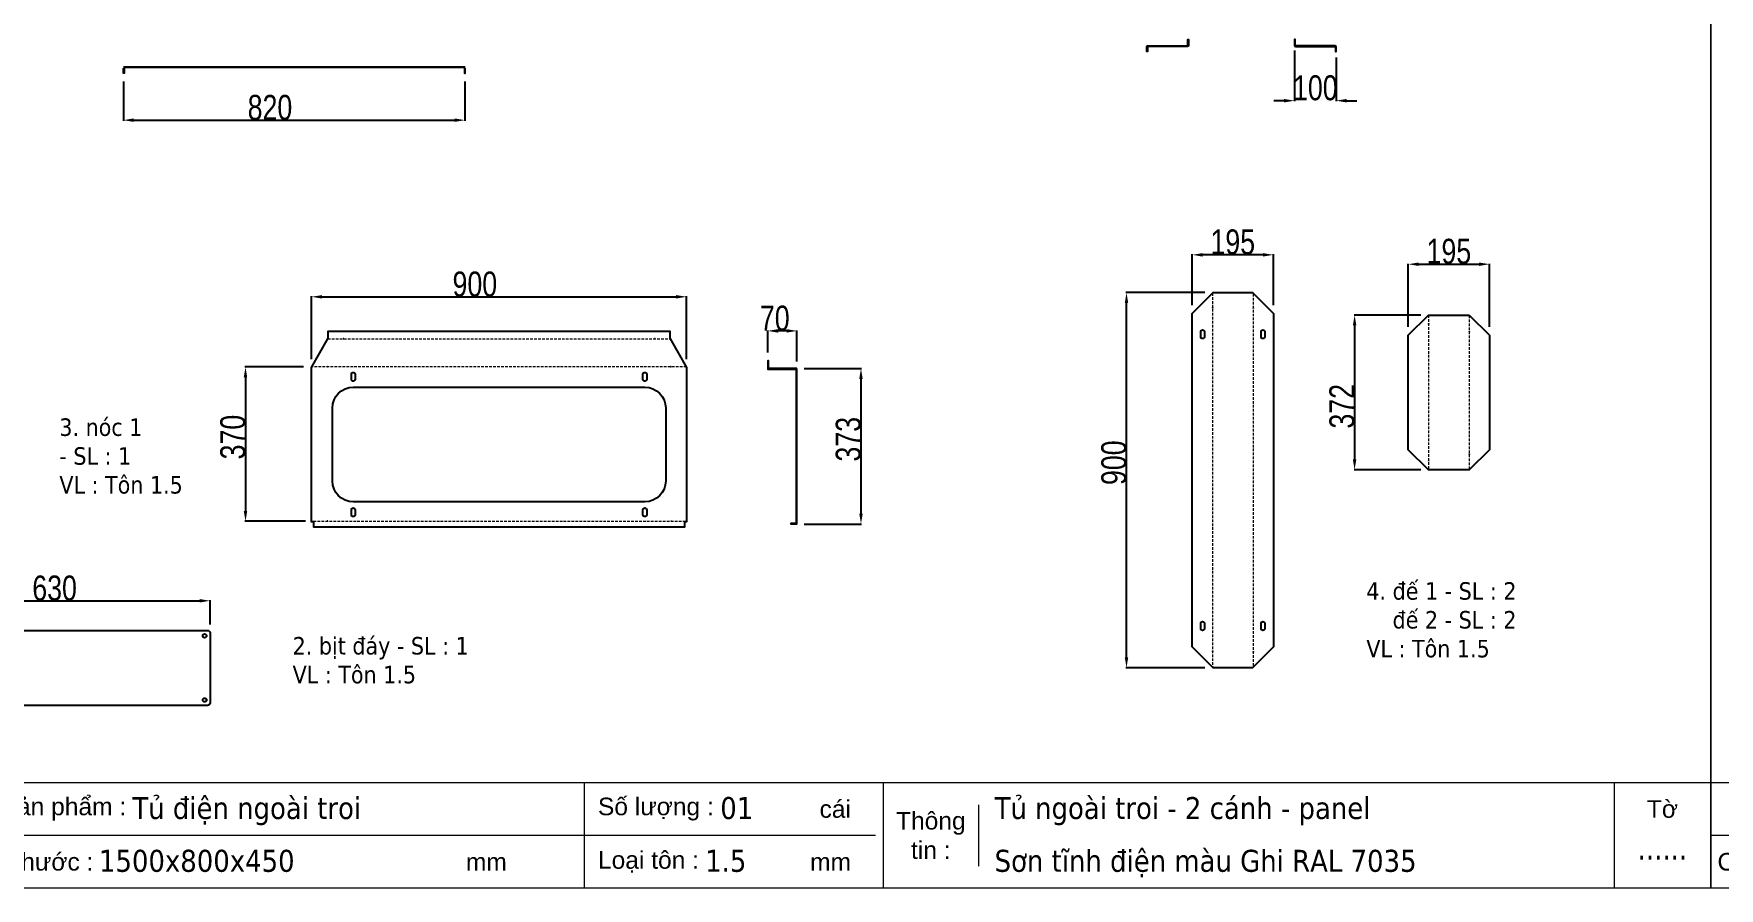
# Model space of a CAD drawing. Header units: inches. Extents: x 21 to 136330, y 8 to 58290.
# Drawn here: x 35310 to 39356, y 17762 to 19813 of the extents above; entities that cross this region are included whole.
import ezdxf
from ezdxf.enums import TextEntityAlignment as Align

# ---------------------------------------------------------------- set-up
doc = ezdxf.new("R2010")
doc.units = ezdxf.units.IN
doc.header["$MEASUREMENT"] = 0
doc.linetypes.add('HIDDEN', pattern=[9.525, 6.35, -3.175])
doc.layers.add('0 TĂNG CỨNG', color=7, linetype='Continuous', lineweight=15)
doc.layers.add('@.0.DM. NÉT ĐỨT', color=8, linetype='HIDDEN', lineweight=9)
doc.layers.add('@.0.DM. NÉT CHÍNH', color=7, linetype='Continuous')
doc.layers.add('@.DM. KÍCH THƯỚC', color=8, linetype='Continuous', transparency=0.2)
doc.layers.add('@.DM. KÍCH THƯỚC @ 1', color=8, linetype='Continuous', transparency=0.2)
doc.styles.add('ARIAL', font='arial.ttf')
doc.styles.add('Note Text (ISO)', font='tahoma.ttf')
doc.styles.add('roman', font='roman.shx', dxfattribs={"width": 0.8})
doc.styles.add('Tahoma (Input Text)', font='tahoma.ttf')
doc.dimstyles.new('Kích thước Duy Mạnh', dxfattribs={"dimtxt": 30, "dimasz": 25, "dimexe": 1.25, "dimexo": 20, "dimtad": 1, "dimdec": 1, "dimtxsty": 'roman', "dimcen": 2.5, "dimclrd": 8, "dimclre": 8, "dimclrt": 2, "dimadec": 0, "dimazin": 0, "dimtfac": 1, "dimtdec": 1, "dimtix": 1, "dimtmove": 0, "dimatfit": 3, "dimfxl": 1, "dimtfillclr": 1, "dimarcsym": 0})

# ---------------------------------------------------------------- blocks, each defined once
blk = doc.blocks.new('*D1070')
at = {"layer": '@.DM. KÍCH THƯỚC', "color": 8, "lineweight": -2, "transparency": 16777216}
for p, q in [((35103, 18395), (35103, 18453.3)), ((35733, 18395), (35733, 18453.3))]:
    blk.add_line(p, q, dxfattribs=at)
at = {"layer": '@.DM. KÍCH THƯỚC', "lineweight": -2, "transparency": 16777216}
blk.add_line((35128, 18452.1), (35708, 18452.1), dxfattribs=at)
at = {"layer": '@.DM. KÍCH THƯỚC', "transparency": 16777216}
for points in [[(35128, 18456.2), (35128, 18447.9), (35103, 18452.1)], [(35708, 18456.2), (35708, 18447.9), (35733, 18452.1)]]:
    blk.add_solid(points, dxfattribs=at)
at = {"layer": 'Defpoints', "color": 0, "transparency": 16777216}
for p in [(35733, 18452.1), (35103, 18375), (35733, 18375)]:
    blk.add_point(p, dxfattribs=at)
at = {"layer": '@.DM. KÍCH THƯỚC', "color": 2, "transparency": 16777216, "insert": (35306.3, 18512.7), "char_height": 60, "attachment_point": 1, "style": 'roman'}
blk.add_mtext('630', dxfattribs=at)
blk = doc.blocks.new('*D1073')
at = {"layer": '@.DM. KÍCH THƯỚC', "color": 8, "lineweight": -2, "transparency": 16777216}
for p, q in [((38121, 19191.5), (37931.7, 19191.5)), ((38121, 18291.5), (37931.7, 18291.5))]:
    blk.add_line(p, q, dxfattribs=at)
at = {"layer": '@.DM. KÍCH THƯỚC', "lineweight": -2, "transparency": 16777216}
blk.add_line((37932.9, 18316.5), (37932.9, 19166.5), dxfattribs=at)
at = {"layer": '@.DM. KÍCH THƯỚC', "transparency": 16777216}
for points in [[(37928.8, 19166.5), (37937.1, 19166.5), (37932.9, 19191.5)], [(37928.8, 18316.5), (37937.1, 18316.5), (37932.9, 18291.5)]]:
    blk.add_solid(points, dxfattribs=at)
at = {"layer": 'Defpoints', "color": 0, "transparency": 16777216}
for p in [(37932.9, 19191.5), (38141, 19191.5), (38141, 18291.5)]:
    blk.add_point(p, dxfattribs=at)
at = {"layer": '@.DM. KÍCH THƯỚC', "color": 2, "transparency": 16777216, "insert": (37872.3, 18729.8), "char_height": 60, "attachment_point": 1, "rotation": 90, "style": 'roman'}
blk.add_mtext('900', dxfattribs=at)
blk = doc.blocks.new('*D1081')
at = {"layer": '@.DM. KÍCH THƯỚC', "color": 8, "lineweight": -2, "transparency": 16777216}
for p, q in [((35525, 19697.9), (35525, 19603.9)), ((36345, 19697.9), (36345, 19603.9))]:
    blk.add_line(p, q, dxfattribs=at)
at = {"layer": '@.DM. KÍCH THƯỚC', "lineweight": -2, "transparency": 16777216}
blk.add_line((35550, 19605.2), (36320, 19605.2), dxfattribs=at)
at = {"layer": '@.DM. KÍCH THƯỚC', "transparency": 16777216}
for points in [[(35550, 19609.3), (35550, 19601), (35525, 19605.2)], [(36320, 19609.3), (36320, 19601), (36345, 19605.2)]]:
    blk.add_solid(points, dxfattribs=at)
at = {"layer": 'Defpoints', "color": 0, "transparency": 16777216}
for p in [(35525, 19717.9), (36345, 19717.9), (36345, 19605.2)]:
    blk.add_point(p, dxfattribs=at)
at = {"layer": '@.DM. KÍCH THƯỚC', "color": 2, "transparency": 16777216, "insert": (35823.3, 19665.8), "char_height": 60, "attachment_point": 1, "style": 'roman'}
blk.add_mtext('820', dxfattribs=at)
blk = doc.blocks.new('*D1083')
at = {"layer": '@.DM. KÍCH THƯỚC', "color": 8, "lineweight": -2, "transparency": 16777216}
for p, q in [((35957.3, 19013.2), (35816.9, 19013.2)), ((35961.8, 18642.8), (35816.9, 18642.8))]:
    blk.add_line(p, q, dxfattribs=at)
at = {"layer": '@.DM. KÍCH THƯỚC', "lineweight": -2, "transparency": 16777216}
blk.add_line((35818.1, 18988.2), (35818.1, 18667.8), dxfattribs=at)
at = {"layer": '@.DM. KÍCH THƯỚC', "transparency": 16777216}
for points in [[(35813.9, 18988.2), (35822.3, 18988.2), (35818.1, 19013.2)], [(35813.9, 18667.8), (35822.3, 18667.8), (35818.1, 18642.8)]]:
    blk.add_solid(points, dxfattribs=at)
at = {"layer": 'Defpoints', "color": 0, "transparency": 16777216}
for p in [(35977.3, 19013.2), (35818.1, 18642.8), (35981.8, 18642.8)]:
    blk.add_point(p, dxfattribs=at)
at = {"layer": '@.DM. KÍCH THƯỚC', "color": 2, "transparency": 16777216, "insert": (35757.5, 18791.3), "char_height": 60, "attachment_point": 1, "rotation": 90, "style": 'roman'}
blk.add_mtext('370', dxfattribs=at)
blk = doc.blocks.new('*D1084')
at = {"layer": '@.DM. KÍCH THƯỚC', "color": 8, "lineweight": -2, "transparency": 16777216}
for p, q in [((35976.8, 19031.5), (35976.8, 19182.6)), ((36876.8, 19031.5), (36876.8, 19182.6))]:
    blk.add_line(p, q, dxfattribs=at)
at = {"layer": '@.DM. KÍCH THƯỚC', "lineweight": -2, "transparency": 16777216}
blk.add_line((36001.8, 19181.4), (36851.8, 19181.4), dxfattribs=at)
at = {"layer": '@.DM. KÍCH THƯỚC', "transparency": 16777216}
for points in [[(36001.8, 19185.5), (36001.8, 19177.2), (35976.8, 19181.4)], [(36851.8, 19185.5), (36851.8, 19177.2), (36876.8, 19181.4)]]:
    blk.add_solid(points, dxfattribs=at)
at = {"layer": 'Defpoints', "color": 0, "transparency": 16777216}
for p in [(36876.8, 19181.4), (35976.8, 19011.5), (36876.8, 19011.5)]:
    blk.add_point(p, dxfattribs=at)
at = {"layer": '@.DM. KÍCH THƯỚC', "color": 2, "transparency": 16777216, "insert": (36315.1, 19242), "char_height": 60, "attachment_point": 1, "style": 'roman'}
blk.add_mtext('900', dxfattribs=at)
blk = doc.blocks.new('KHUNG KT1')
at = {"color": 7}
for p, q in [((7128, -4752), (0, -4752)), ((4052.8, -4752), (4052.8, -5040)), ((4868.8, -4752), (4868.8, -5040)), ((6864, -4752), (6864, -5040)), ((5128.7, -4812), (5128.7, -4980)), ((4848, -4896), (0, -4896))]:
    blk.add_line(p, q, dxfattribs=at)
blk.add_lwpolyline([(0, 0), (7128, 0), (7128, -5040), (0, -5040)], close=True, dxfattribs=at)
at = {"color": 2, "char_height": 48, "style": 'ARIAL'}
for s, insert, width, attachment_point in [('  Tên sản phẩm :', (2299.1, -4824), 2202.321, 4), ('  Số lượng :', (4052.8, -4824), 2202.321, 4), ('cái', (4695, -4824), 2202.321, 4), ('Thông\\Ptin :', (4998.8, -4896), 259.945, 5), ('Tờ', (6996, -4824), 264, 5), ('CNC:', (18.2, -4968), 2202.321, 4), ('  Kích thước :', (2307, -4968), 2202.321, 4), ('mm', (3729.5, -4968), 2202.321, 4), ('  Loại tôn :', (4052.8, -4968), 2202.321, 4), ('mm', (4669.3, -4968), 2202.321, 4)]:
    blk.add_mtext(s, dxfattribs=dict(at, insert=insert, width=width, attachment_point=attachment_point))
at = {"color": 1, "style": 'Tahoma (Input Text)', "flags": 8}
for tag, p in [('#03', (1514.7, -4846.3)), ('#01', (328.9, -4851.1)), ('#05', (2819, -4851.1)), ('#07', (4424, -4851.1)), ('#09', (5172.9, -4851.1)), ('#02', (189.8, -4995.1)), ('#04', (1755.3, -4995.1)), ('#06', (2727.8, -4995.1)), ('#08', (4382.7, -4995.1)), ('#10', (5172.9, -4995.1))]:
    blk.add_attdef(tag, p, '', height=60, dxfattribs=at)
blk.add_attdef('#11', text='', height=60, dxfattribs=at).set_placement((6996, -4961.6), align=Align.CENTER)
at = {"layer": '0 TĂNG CỨNG', "color": 1, "style": 'ARIAL'}
blk.add_attdef('#12', (852.8, -4987.6), '', height=60, dxfattribs=at)
blk = doc.blocks.new('*D1109')
at = {"layer": '@.DM. KÍCH THƯỚC', "color": 8, "lineweight": -2, "transparency": 16777216}
for p, q in [((38639.7, 19137.7), (38479.2, 19137.7)), ((38639.7, 18766.1), (38479.2, 18766.1))]:
    blk.add_line(p, q, dxfattribs=at)
at = {"layer": '@.DM. KÍCH THƯỚC', "lineweight": -2, "transparency": 16777216}
blk.add_line((38480.4, 19112.7), (38480.4, 18791.1), dxfattribs=at)
at = {"layer": '@.DM. KÍCH THƯỚC', "transparency": 16777216}
for points in [[(38476.3, 19112.7), (38484.6, 19112.7), (38480.4, 19137.7)], [(38476.3, 18791.1), (38484.6, 18791.1), (38480.4, 18766.1)]]:
    blk.add_solid(points, dxfattribs=at)
at = {"layer": 'Defpoints', "color": 0, "transparency": 16777216}
for p in [(38659.7, 19137.7), (38480.4, 18766.1), (38659.7, 18766.1)]:
    blk.add_point(p, dxfattribs=at)
at = {"layer": '@.DM. KÍCH THƯỚC', "color": 2, "transparency": 16777216, "insert": (38419.8, 18865.2), "char_height": 60, "attachment_point": 1, "rotation": 90, "style": 'roman'}
blk.add_mtext('372', dxfattribs=at)
blk = doc.blocks.new('*D1111')
at = {"layer": '@.DM. KÍCH THƯỚC', "color": 8, "lineweight": -2, "transparency": 16777216}
for p, q in [((38090.6, 19161.5), (38090.6, 19283.3)), ((38285.4, 19161.5), (38285.4, 19283.3))]:
    blk.add_line(p, q, dxfattribs=at)
at = {"layer": '@.DM. KÍCH THƯỚC', "lineweight": -2, "transparency": 16777216}
blk.add_line((38260.4, 19282.1), (38115.6, 19282.1), dxfattribs=at)
at = {"layer": '@.DM. KÍCH THƯỚC', "transparency": 16777216}
for points in [[(38115.6, 19286.2), (38115.6, 19277.9), (38090.6, 19282.1)], [(38260.4, 19286.2), (38260.4, 19277.9), (38285.4, 19282.1)]]:
    blk.add_solid(points, dxfattribs=at)
at = {"layer": 'Defpoints', "color": 0, "transparency": 16777216}
for p in [(38090.6, 19282.1), (38090.6, 19141.5), (38285.4, 19141.5)]:
    blk.add_point(p, dxfattribs=at)
at = {"layer": '@.DM. KÍCH THƯỚC', "color": 2, "transparency": 16777216, "insert": (38188, 19312.7), "char_height": 60, "attachment_point": 5, "style": 'roman'}
blk.add_mtext('195', dxfattribs=at)
blk = doc.blocks.new('*D1112')
at = {"layer": '@.DM. KÍCH THƯỚC', "color": 8, "lineweight": -2, "transparency": 16777216}
for p, q in [((38609.3, 19109.3), (38609.3, 19260.8)), ((38804.2, 19109.3), (38804.2, 19260.8))]:
    blk.add_line(p, q, dxfattribs=at)
at = {"layer": '@.DM. KÍCH THƯỚC', "lineweight": -2, "transparency": 16777216}
blk.add_line((38634.3, 19259.6), (38779.2, 19259.6), dxfattribs=at)
at = {"layer": '@.DM. KÍCH THƯỚC', "transparency": 16777216}
for points in [[(38634.3, 19263.7), (38634.3, 19255.4), (38609.3, 19259.6)], [(38779.2, 19263.7), (38779.2, 19255.4), (38804.2, 19259.6)]]:
    blk.add_solid(points, dxfattribs=at)
at = {"layer": 'Defpoints', "color": 0, "transparency": 16777216}
for p in [(38804.2, 19259.6), (38609.3, 19089.3), (38804.2, 19089.3)]:
    blk.add_point(p, dxfattribs=at)
at = {"layer": '@.DM. KÍCH THƯỚC', "color": 2, "transparency": 16777216, "insert": (38706.8, 19290.2), "char_height": 60, "attachment_point": 5, "style": 'roman'}
blk.add_mtext('195', dxfattribs=at)
blk = doc.blocks.new('*D1116')
at = {"layer": '@.DM. KÍCH THƯỚC', "color": 8, "lineweight": -2, "transparency": 16777216}
for p, q in [((38336.2, 19772), (38336.2, 19650.7)), ((38436.2, 19755.3), (38436.2, 19650.7))]:
    blk.add_line(p, q, dxfattribs=at)
at = {"layer": '@.DM. KÍCH THƯỚC', "lineweight": -2, "transparency": 16777216}
for p, q in [((38311.2, 19651.9), (38286.2, 19651.9)), ((38461.2, 19651.9), (38486.2, 19651.9))]:
    blk.add_line(p, q, dxfattribs=at)
at = {"layer": '@.DM. KÍCH THƯỚC', "transparency": 16777216}
for points in [[(38311.2, 19656.1), (38311.2, 19647.7), (38336.2, 19651.9)], [(38461.2, 19656.1), (38461.2, 19647.7), (38436.2, 19651.9)]]:
    blk.add_solid(points, dxfattribs=at)
at = {"layer": 'Defpoints', "color": 0, "transparency": 16777216}
for p in [(38336.2, 19792), (38436.2, 19775.3), (38436.2, 19651.9)]:
    blk.add_point(p, dxfattribs=at)
at = {"layer": '@.DM. KÍCH THƯỚC', "color": 2, "transparency": 16777216, "insert": (38386.2, 19682.5), "char_height": 60, "attachment_point": 5, "style": 'roman'}
blk.add_mtext('100', dxfattribs=at)
blk = doc.blocks.new('*D1132')
at = {"layer": '@.DM. KÍCH THƯỚC', "color": 8, "lineweight": -2, "transparency": 16777216}
for p, q in [((37158.8, 19009.3), (37296.8, 19009.3)), ((37158.8, 18636.3), (37296.8, 18636.3))]:
    blk.add_line(p, q, dxfattribs=at)
at = {"layer": '@.DM. KÍCH THƯỚC', "lineweight": -2, "transparency": 16777216}
blk.add_line((37295.5, 18984.3), (37295.5, 18661.3), dxfattribs=at)
at = {"layer": '@.DM. KÍCH THƯỚC', "transparency": 16777216}
for points in [[(37291.4, 18984.3), (37299.7, 18984.3), (37295.5, 19009.3)], [(37291.4, 18661.3), (37299.7, 18661.3), (37295.5, 18636.3)]]:
    blk.add_solid(points, dxfattribs=at)
at = {"layer": 'Defpoints', "color": 0, "transparency": 16777216}
for p in [(37138.8, 19009.3), (37138.8, 18636.3), (37295.5, 18636.3)]:
    blk.add_point(p, dxfattribs=at)
at = {"layer": '@.DM. KÍCH THƯỚC', "color": 2, "transparency": 16777216, "insert": (37234.9, 18786.1), "char_height": 60, "attachment_point": 1, "rotation": 90, "style": 'roman'}
blk.add_mtext('373', dxfattribs=at)
blk = doc.blocks.new('*D1133')
at = {"layer": '@.DM. KÍCH THƯỚC', "color": 8, "lineweight": -2, "transparency": 16777216}
for p, q in [((37071.8, 19047.8), (37071.8, 19100.8)), ((37141.8, 19026.3), (37141.8, 19100.8))]:
    blk.add_line(p, q, dxfattribs=at)
at = {"layer": '@.DM. KÍCH THƯỚC', "lineweight": -2, "transparency": 16777216}
blk.add_line((37116.8, 19099.6), (37096.8, 19099.6), dxfattribs=at)
at = {"layer": '@.DM. KÍCH THƯỚC', "transparency": 16777216}
for points in [[(37096.8, 19103.8), (37096.8, 19095.4), (37071.8, 19099.6)], [(37116.8, 19103.8), (37116.8, 19095.4), (37141.8, 19099.6)]]:
    blk.add_solid(points, dxfattribs=at)
at = {"layer": 'Defpoints', "color": 0, "transparency": 16777216}
for p in [(37071.8, 19099.6), (37071.8, 19027.8), (37141.8, 19006.3)]:
    blk.add_point(p, dxfattribs=at)
at = {"layer": '@.DM. KÍCH THƯỚC', "color": 2, "transparency": 16777216, "insert": (37052.9, 19160.2), "char_height": 60, "attachment_point": 1, "style": 'roman'}
blk.add_mtext('70', dxfattribs=at)

msp = doc.modelspace()

# ---------------------------------------------------------------- linework, layer by layer
at = {"layer": '@.0.DM. NÉT CHÍNH'}
for p, q in [((38003.4586, 19783.5459), (38003.4586, 19783.6166)), ((38414.6561, 19783.5459), (38414.6561, 19783.6166)), ((35525.0154, 19732.8706), (36345.0154, 19732.8706)), ((36345.0154, 19731.3706), (35525.0154, 19731.3706)), ((35981.7675, 18641.5265), (35981.7675, 18642.7581)), ((36871.7675, 18641.5265), (36871.7675, 18642.7581))]:
    msp.add_line(p, q, dxfattribs=at)
at = {"layer": '@.0.DM. NÉT CHÍNH', "color": 1}
for p, q in [((38139.3412, 19155.7218), (38139.3412, 19154.2218)), ((38236.7342, 19154.6957), (38236.7342, 19153.1957)), ((38658.0345, 19117.3277), (38658.0345, 19115.8277)), ((38755.4274, 19099.3217), (38755.4274, 19097.8217)), ((36054.3866, 19080.5794), (36052.8866, 19080.5794)), ((36801.6697, 19080.5794), (36800.1697, 19080.5794)), ((36016.1064, 19013.1865), (36014.6064, 19013.1865)), ((36839.9729, 19013.1865), (36838.4729, 19013.1865)), ((38658.0345, 18788.2469), (38658.0345, 18786.7469)), ((38755.4274, 18804.8541), (38755.4274, 18803.3541)), ((36015.8313, 18642.7936), (36014.3313, 18642.7936)), ((36840.2089, 18642.7936), (36838.7089, 18642.7936)), ((38139.3412, 18331.8244), (38139.3412, 18330.3244)), ((38236.7342, 18330.6915), (38236.7342, 18329.1915))]:
    msp.add_line(p, q, dxfattribs=at)
at = {"layer": '@.0.DM. NÉT CHÍNH'}
for points in [[(37981.9586, 19780.5459, -0.414213562), (37984.9586, 19783.5459), (38078.9586, 19783.5459, 0.414213562), (38080.4586, 19785.0459), (38080.4586, 19799.0459), (38081.9586, 19799.0459), (38081.9586, 19785.0459, -0.414213562), (38078.9586, 19782.0459), (37984.9586, 19782.0459, 0.414213562), (37983.4586, 19780.5459), (37983.4586, 19770.0459), (37981.9586, 19770.0459), (37981.9586, 19780.5459), (37981.9586, 19780.6166), (37981.9595, 19780.6166)], [(38436.1561, 19780.5459, 0.414213562), (38433.1561, 19783.5459), (38339.1561, 19783.5459, -0.414213562), (38337.6561, 19785.0459), (38337.6561, 19799.0459), (38336.1561, 19799.0459), (38336.1561, 19785.0459, 0.414213562), (38339.1561, 19782.0459), (38433.1561, 19782.0459, -0.414213562), (38434.6561, 19780.5459), (38434.6561, 19770.0459), (38436.1561, 19770.0459), (38436.1561, 19780.5459), (38436.1561, 19780.6166), (38436.1553, 19780.6166)]]:
    msp.add_lwpolyline(points, format="xyb", dxfattribs=at)
for points in [[(35526.5154, 19729.8706), (35526.5154, 19717.8706), (35525.0154, 19717.8706), (35525.0154, 19729.8706)], [(36343.5154, 19729.8706), (36343.5154, 19717.8706), (36345.0154, 19717.8706), (36345.0154, 19729.8706)]]:
    msp.add_lwpolyline(points, dxfattribs=at)
for points in [[(38285.4306, 18341.5323), (38235.4306, 18291.5323), (38140.7155, 18291.5323), (38090.6448, 18341.603), (38090.6448, 19141.4616), (38140.7155, 19191.5323), (38235.4306, 19191.5323), (38285.4306, 19141.5323)], [(36836.7675, 19081.883), (36876.7675, 19011.883), (36876.7675, 18641.4901), (36871.7675, 18641.4901), (36871.7675, 18629.0971), (35981.7675, 18629.0971), (35981.7675, 18641.4901), (35976.7675, 18641.4901), (35976.7675, 19011.883), (36016.7675, 19081.883), (36016.7675, 19099.2759), (36836.7675, 19099.2759)], [(38755.8238, 19137.7116), (38804.1238, 19089.4116), (38804.1238, 18814.4116), (38755.8238, 18766.1116), (38657.7087, 18766.1116), (38609.338, 18814.4823), (38609.338, 19089.3409), (38657.7087, 19137.7116)], [(37141.7547, 19009.3178), (37073.2547, 19009.3178), (37073.2547, 19027.8178), (37071.7547, 19027.8178), (37071.7547, 19007.8178), (37140.2547, 19007.8178), (37140.2547, 18637.8178), (37126.7547, 18637.8178), (37126.7547, 18636.3178), (37141.7547, 18636.3178)]]:
    msp.add_lwpolyline(points, close=True, dxfattribs=at)
at = {"layer": '@.0.DM. NÉT CHÍNH', "color": 2}
for points in [[(38120.1448, 19091.5323), (38120.1448, 19085.5323, -1), (38111.1448, 19085.5323), (38111.1448, 19091.5323), (38111.1448, 19097.5323, -1), (38120.1448, 19097.5323)], [(38264.9306, 19085.5323, -1), (38255.9306, 19085.5323), (38255.9306, 19091.5323), (38255.9306, 19097.5323, -1), (38264.9306, 19097.5323), (38264.9306, 19091.5323)], [(36072.2675, 18983.4901), (36072.2675, 18995.4901, -1), (36081.2675, 18995.4901), (36081.2675, 18983.4901, -1)], [(36781.2675, 18995.4901), (36781.2675, 18983.4901, -1), (36772.2675, 18983.4901), (36772.2675, 18995.4901, -1)], [(36826.7675, 18914.4901), (36826.7675, 18739.4901, -0.414213562), (36776.7675, 18689.4901), (36076.7675, 18689.4901, -0.414213562), (36026.7675, 18739.4901), (36026.7675, 18914.4901, -0.414213562), (36076.7675, 18964.4901), (36776.7675, 18964.4901, -0.414213562)], [(36081.2675, 18670.4901), (36081.2675, 18658.4901, -1), (36072.2675, 18658.4901), (36072.2675, 18670.4901, -1)], [(36772.2675, 18658.4901), (36772.2675, 18670.4901, -1), (36781.2675, 18670.4901), (36781.2675, 18658.4901, -1)], [(38120.1448, 18391.5323), (38120.1448, 18385.5323, -1), (38111.1448, 18385.5323), (38111.1448, 18391.5323), (38111.1448, 18397.5323, -1), (38120.1448, 18397.5323)], [(38264.9306, 18385.5323, -1), (38255.9306, 18385.5323), (38255.9306, 18391.5323), (38255.9306, 18397.5323, -1), (38264.9306, 18397.5323), (38264.9306, 18391.5323)]]:
    msp.add_lwpolyline(points, format="xyb", close=True, dxfattribs=at)
at = {"layer": '@.0.DM. NÉT CHÍNH'}
msp.add_lwpolyline([(35727.0224, 18381.046, -0.414213562), (35733.0224, 18375.046), (35733.0224, 18207.046, -0.414213562), (35727.0224, 18201.046), (35109.0224, 18201.046, -0.414213562), (35103.0224, 18207.046), (35103.0224, 18375.046, -0.414213562), (35109.0224, 18381.046)], format="xyb", close=True, dxfattribs=at)
at = {"layer": '@.0.DM. NÉT CHÍNH', "color": 2}
for centre in [(35720.0224, 18368.046), (35720.0224, 18214.046)]:
    msp.add_circle(centre, 4.5, dxfattribs=at)
at = {"layer": '@.0.DM. NÉT CHÍNH'}
for centre, start, end in [((37984.9586, 19780.6166), 90, 180), ((38433.1561, 19780.6166), 0, 90)]:
    msp.add_arc(centre, 3, start, end, dxfattribs=at)
for points in [[(37984.5863, 19783.5222), (37984.7078, 19783.5845), (37984.8332, 19783.6166), (37984.9586, 19783.6166), (38003.4586, 19783.6166), (38021.9586, 19783.6166), (38040.4586, 19783.6166), (38040.9586, 19783.6166), (38041.4586, 19783.6166), (38041.9586, 19783.6166), (38042.9586, 19783.6166), (38043.9586, 19783.6166), (38044.9586, 19783.6166)], [(38433.5284, 19783.5222), (38433.4069, 19783.5845), (38433.2815, 19783.6166), (38433.1561, 19783.6166), (38414.6561, 19783.6166), (38396.1561, 19783.6166), (38377.6561, 19783.6166), (38377.1561, 19783.6166), (38376.6561, 19783.6166), (38376.1561, 19783.6166), (38375.1561, 19783.6166), (38374.1561, 19783.6166), (38373.1561, 19783.6166)]]:
    msp.add_open_spline(points, degree=3, knots=[0, 0, 0, 0, 0.250871339, 0.250871339, 0.250871339, 1.250871339, 1.250871339, 1.250871339, 2.250871339, 2.250871339, 2.250871339, 3.250871339, 3.250871339, 3.250871339, 3.250871339], dxfattribs=at)
at = {"layer": '@.0.DM. NÉT ĐỨT'}
for p, q in [((38139.3412, 19190.3076), (38139.3412, 18292.757)), ((38236.7342, 19188.5323), (38236.7342, 18294.5323)), ((38658.0345, 19137.0263), (38658.0345, 18766.797)), ((38755.4274, 19136.4116), (38755.4274, 18767.4116)), ((36015.9103, 19080.5794), (36837.6246, 19080.5794)), ((36876.2654, 19013.1865), (35977.2696, 19013.1865)), ((35981.7675, 18642.7936), (36871.7675, 18642.7936))]:
    msp.add_line(p, q, dxfattribs=at)

# ---------------------------------------------------------------- block references
at = {"layer": '0 TĂNG CỨNG', "color": 1}
ref = msp.add_blockref('KHUNG KT1', (33067.756, 22194.0287), dxfattribs=dict(at, xscale=0.8792977987369557, yscale=0.8792977987369557, zscale=0.8792977987369557))
ref.add_attrib('#05', 'Tủ điện ngoài troi', (35546.5045, 17928.5019), dxfattribs={"layer": '0', "color": 1, "height": 52.757868, "style": 'Tahoma (Input Text)'})
ref.add_attrib('#06', '1500x800x450', (35466.3416, 17801.883), dxfattribs={"layer": '0', "color": 1, "height": 52.757868, "style": 'Tahoma (Input Text)'})
ref.add_attrib('#07', '01', (36957.7825, 17928.5019), dxfattribs={"layer": '0', "color": 1, "height": 52.75787, "style": 'Tahoma (Input Text)'})
ref.add_attrib('#08', '1.5', (36921.4139, 17801.883), dxfattribs={"layer": '0', "color": 1, "height": 52.75787, "style": 'Tahoma (Input Text)'})
ref.add_attrib('#10', 'Sơn tĩnh điện màu Ghi RAL 7035', (37616.2755, 17801.883), dxfattribs={"layer": '0', "color": 1, "height": 52.757868, "style": 'Tahoma (Input Text)'})
ref.add_attrib('#09', 'Tủ ngoài troi - 2 cánh - panel', (37616.2755, 17928.5019), dxfattribs={"layer": '0', "color": 1, "height": 52.757868, "style": 'Tahoma (Input Text)'})
ref.add_attrib('#11', '......', dxfattribs={"layer": '0', "color": 1, "height": 52.75787, "style": 'Tahoma (Input Text)'}).set_placement((39219.3091, 17831.2742), align=Align.CENTER)
at = {"layer": '0 TĂNG CỨNG', "color": 1, "xscale": 0.8792977987369557, "yscale": 0.8792977987369557, "zscale": 0.8792977987369557}
msp.add_blockref('KHUNG KT1', (39335.3907, 22194.0287), dxfattribs=at)

# ---------------------------------------------------------------- texts
at = {"layer": '@.0.DM. NÉT CHÍNH', "color": 2, "char_height": 41.999999, "width": 551.411705, "attachment_point": 1, "line_spacing_factor": 0.987884, "style": 'Note Text (ISO)'}
for s, insert in [('3. nóc 1 \\P- SL : 1\\PVL : Tôn 1.5', (35371.3124, 18889.6778)), ('\\fTahoma|b0|i0;4. đế 1 - SL : 2\\P\\fTahoma|b0|i0;    đế 2 - SL : 2\\P\\fTahoma|b0|i0;VL : Tôn 1.5\\P', (38508.6557, 18496.7299)), ('\\fTahoma|b0|i0;2. bịt đáy - SL : 1\\P\\fTahoma|b0|i0;VL : Tôn 1.5\\P', (35931.2682, 18365.2022))]:
    msp.add_mtext(s, dxfattribs=dict(at, insert=insert))

# ---------------------------------------------------------------- dimensions: what is measured, and where the dimension line sits
at = {"layer": '@.DM. KÍCH THƯỚC @ 1', "color": 0}
for base, p1, p2, picture, middle in [((38436.1561, 19651.9041), (38336.1561, 19792.0459), (38436.1561, 19775.2959), '*D1116', (38386.1561, 19682.5291)), ((38090.6448, 19282.0514), (38285.4306, 19141.5323), (38090.6448, 19141.4616), '*D1111', (38188.0377, 19312.6764)), ((38804.1945, 19259.5612), (38609.338, 19089.3409), (38804.1945, 19089.3409), '*D1112', (38706.7663, 19290.1862))]:
    dim = msp.add_linear_dim(base=base, p1=p1, p2=p2, dimstyle='Kích thước Duy Mạnh', override={"dimscale": 1, "dimtxt": 60, "dimdec": 0, "dimclrd": 256, "dimtdec": 0, "dimtix": 1, "dimtofl": 0, "dimtmove": 0, "dimatfit": 1}, dxfattribs=at)
    dim.commit()
    dim.dimension.update_dxf_attribs({"geometry": picture, "text_midpoint": middle})
for base, p1, p2, angle, override, picture, middle in [((36345.0154, 19605.1648), (35525.0154, 19717.8706), (36345.0154, 19717.8706), 180, {"dimscale": 1, "dimtxt": 60, "dimdec": 0, "dimclrd": 256, "dimtdec": 0, "dimtix": 1, "dimtofl": 0, "dimtmove": 0, "dimatfit": 1}, '*D1081', (35885.0154, 19605.1648)), ((36876.7675, 19181.3777), (35976.7675, 19011.4901), (36876.7675, 19011.4901), 180, {"dimscale": 1, "dimtxt": 60, "dimdec": 0, "dimclrd": 256, "dimtdec": 0, "dimtix": 1, "dimtofl": 0, "dimtmove": 0, "dimatfit": 1}, '*D1084', (36376.7675, 19181.3777)), ((37932.9453, 19191.5323), (38141.0377, 18291.5323), (38141.0377, 19191.5323), 270, {"dimscale": 1, "dimtxt": 60, "dimdec": 0, "dimclrd": 256, "dimtdec": 0, "dimtix": 1, "dimtofl": 0, "dimtmove": 0, "dimatfit": 1}, '*D1073', (37932.9453, 18791.5323)), ((37071.7547, 19099.5979), (37141.7547, 19006.3178), (37071.7547, 19027.8178), 180, {"dimscale": 1, "dimtxt": 60, "dimdec": 0, "dimclrd": 256, "dimtdec": 0, "dimtix": 1, "dimtofl": 1, "dimtmove": 0, "dimatfit": 1}, '*D1133', (37091.7547, 19099.5979)), ((38480.4459, 18766.1116), (38659.7309, 19137.7116), (38659.7309, 18766.1116), 90, {"dimscale": 1, "dimtxt": 60, "dimdec": 0, "dimclrd": 256, "dimtdec": 0, "dimtix": 1, "dimtofl": 0, "dimtmove": 0, "dimatfit": 1}, '*D1109', (38480.4459, 18926.9116)), ((35818.102, 18642.7936), (35977.2696, 19013.1865), (35981.7675, 18642.7936), 90, {"dimscale": 1, "dimtxt": 60, "dimdec": 0, "dimclrd": 256, "dimtdec": 0, "dimtix": 1, "dimtofl": 0, "dimtmove": 0, "dimatfit": 1}, '*D1083', (35818.102, 18852.9901)), ((37295.5381, 18636.3178), (37138.7547, 19009.3178), (37138.7547, 18636.3178), 270, {"dimscale": 1, "dimtxt": 60, "dimdec": 0, "dimclrd": 256, "dimtdec": 0, "dimtix": 1, "dimtofl": 0, "dimtmove": 0, "dimatfit": 1}, '*D1132', (37295.5381, 18847.8178))]:
    dim = msp.add_linear_dim(base=base, p1=p1, p2=p2, angle=angle, dimstyle='Kích thước Duy Mạnh', override=override, dxfattribs=at)
    dim.commit()
    dim.dimension.update_dxf_attribs({"geometry": picture, "text_midpoint": middle, "dimtype": 128})
dim = msp.add_linear_dim(base=(35733.0224, 18452.075), p1=(35103.0224, 18375.046), p2=(35733.0224, 18375.046), dimstyle='Kích thước Duy Mạnh', override={"dimscale": 1, "dimtxt": 60, "dimdec": 0, "dimclrd": 256, "dimtdec": 0, "dimtix": 1, "dimtofl": 0, "dimtmove": 0, "dimatfit": 1}, dxfattribs=at)
dim.commit()
dim.dimension.update_dxf_attribs({"geometry": '*D1070', "text_midpoint": (35368.0224, 18452.075), "dimtype": 128})

doc.saveas('drawing.dxf')
